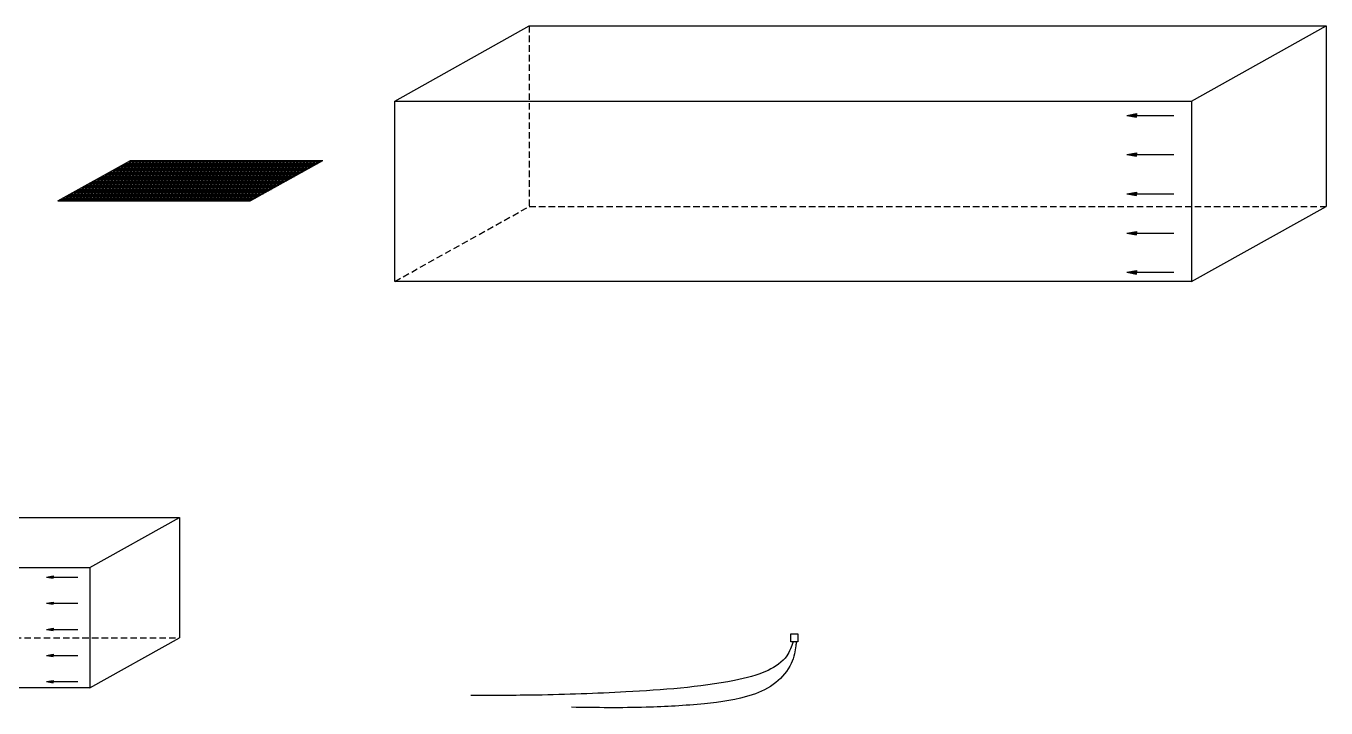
# Model space of a CAD drawing. Header units: millimetres. Extents: x -168 to 2937, y -666 to 1342.
# Drawn here: x 128 to 634, y 39 to 304 of the extents above; entities that cross this region are included whole.
import ezdxf

# ---------------------------------------------------------------- set-up
doc = ezdxf.new("R2010")
doc.units = ezdxf.units.MM
doc.linetypes.add('DASHED', pattern=[0.75, 0.5, -0.25])

msp = doc.modelspace()

# ---------------------------------------------------------------- hatches: boundary and pattern name
for points in [[(556.31, 269.17), (560.05, 269.17), (560.05, 269.84)], [(560.05, 268.5), (556.31, 269.17), (560.05, 269.17)], [(556.31, 253.91), (560.05, 253.91), (560.05, 254.58)], [(560.05, 253.24), (556.31, 253.91), (560.05, 253.91)], [(556.31, 238.65), (560.05, 238.65), (560.05, 239.32)], [(560.05, 237.98), (556.31, 238.65), (560.05, 238.65)], [(556.31, 223.39), (560.05, 223.39), (560.05, 224.06)], [(560.05, 222.72), (556.31, 223.39), (560.05, 223.39)], [(556.31, 208.13), (560.05, 208.13), (560.05, 208.81)], [(560.05, 207.46), (556.31, 208.13), (560.05, 208.13)], [(136.27, 89.63), (138.77, 89.63), (138.77, 90.07)], [(138.77, 89.18), (136.27, 89.63), (138.77, 89.63)], [(136.27, 79.45), (138.77, 79.45), (138.77, 79.9)], [(138.77, 79.01), (136.27, 79.45), (138.77, 79.45)], [(136.27, 69.28), (138.77, 69.28), (138.77, 69.73)], [(138.77, 68.83), (136.27, 69.28), (138.77, 69.28)], [(136.27, 59.11), (138.77, 59.11), (138.77, 59.56)], [(138.77, 58.66), (136.27, 59.11), (138.77, 59.11)], [(136.27, 48.94), (138.77, 48.94), (138.77, 49.38)], [(138.77, 48.49), (136.27, 48.94), (138.77, 48.94)]]:
    msp.add_hatch(color=256).paths.add_polyline_path(points)

# ---------------------------------------------------------------- linework, layer by layer
for p, q in [((271.67, 274.75), (323.97, 303.93)), ((581.48, 274.75), (633.78, 303.93)), ((556.31, 269.17), (560.05, 269.84)), ((556.31, 269.17), (574.54, 269.17)), ((556.31, 269.17), (560.05, 268.5)), ((560.05, 269.84), (560.05, 269.17)), ((560.05, 268.5), (560.05, 269.17)), ((556.31, 253.91), (560.05, 254.58)), ((556.31, 253.91), (574.54, 253.91)), ((556.31, 253.91), (560.05, 253.24)), ((560.05, 254.58), (560.05, 253.91)), ((560.05, 253.24), (560.05, 253.91)), ((556.31, 238.65), (560.05, 239.32)), ((556.31, 238.65), (574.54, 238.65)), ((556.31, 238.65), (560.05, 237.98)), ((560.05, 239.32), (560.05, 238.65)), ((560.05, 237.98), (560.05, 238.65)), ((581.48, 204.59), (633.78, 233.76)), ((556.31, 223.39), (560.05, 224.06)), ((556.31, 223.39), (574.54, 223.39)), ((556.31, 223.39), (560.05, 222.72)), ((560.05, 224.06), (560.05, 223.39)), ((560.05, 222.72), (560.05, 223.39)), ((556.31, 208.13), (560.05, 208.81)), ((556.31, 208.13), (574.54, 208.13)), ((556.31, 208.13), (560.05, 207.46)), ((560.05, 208.81), (560.05, 208.13)), ((560.05, 207.46), (560.05, 208.13)), ((153.05, 93.35), (187.92, 112.8)), ((136.27, 89.63), (138.77, 90.07)), ((136.27, 89.63), (148.43, 89.63)), ((136.27, 89.63), (138.77, 89.18)), ((138.77, 90.07), (138.77, 89.63)), ((138.77, 89.18), (138.77, 89.63)), ((136.27, 79.45), (138.77, 79.9)), ((136.27, 79.45), (148.43, 79.45)), ((136.27, 79.45), (138.77, 79.01)), ((138.77, 79.9), (138.77, 79.45)), ((138.77, 79.01), (138.77, 79.45)), ((136.27, 69.28), (138.77, 69.73)), ((136.27, 69.28), (148.43, 69.28)), ((136.27, 69.28), (138.77, 68.83)), ((138.77, 69.73), (138.77, 69.28)), ((138.77, 68.83), (138.77, 69.28)), ((153.05, 46.57), (187.92, 66.02)), ((136.27, 59.11), (138.77, 59.56)), ((136.27, 59.11), (148.43, 59.11)), ((136.27, 59.11), (138.77, 58.66)), ((138.77, 59.56), (138.77, 59.11)), ((138.77, 58.66), (138.77, 59.11)), ((136.27, 48.94), (138.77, 49.38)), ((136.27, 48.94), (148.43, 48.94)), ((136.27, 48.94), (138.77, 48.49)), ((138.77, 49.38), (138.77, 48.94)), ((138.77, 48.49), (138.77, 48.94))]:
    msp.add_line(p, q)
at = {"linetype": 'DASHED', "ltscale": 5}
for p, q in [((323.97, 303.93), (323.97, 233.76)), ((271.67, 204.59), (323.97, 233.76)), ((323.97, 233.76), (633.78, 233.76)), ((-18.62, 66.02), (187.92, 66.02))]:
    msp.add_line(p, q, dxfattribs=at)
at = {"color": 253, "ltscale": 5}
for p, q in [((140.63, 235.89), (168.83, 251.62)), ((141.93, 235.89), (170.13, 251.62)), ((143.24, 235.89), (171.43, 251.62)), ((144.54, 235.89), (172.73, 251.62)), ((145.84, 235.89), (174.03, 251.62)), ((147.14, 235.89), (175.33, 251.62)), ((148.44, 235.89), (176.64, 251.62)), ((149.74, 235.89), (177.94, 251.62)), ((151.04, 235.89), (179.24, 251.62)), ((152.35, 235.89), (180.54, 251.62)), ((153.65, 235.89), (181.84, 251.62)), ((154.95, 235.89), (183.14, 251.62)), ((156.25, 235.89), (184.44, 251.62)), ((157.55, 235.89), (185.75, 251.62)), ((158.85, 235.89), (187.05, 251.62)), ((160.15, 235.89), (188.35, 251.62)), ((161.46, 235.89), (189.65, 251.62)), ((162.76, 235.89), (190.95, 251.62)), ((162.8, 248.26), (237.63, 248.26)), ((163.81, 248.82), (238.63, 248.82)), ((164.06, 235.89), (192.25, 251.62)), ((164.81, 249.38), (239.64, 249.38)), ((165.36, 235.89), (193.55, 251.62)), ((165.82, 249.94), (240.65, 249.94)), ((166.66, 235.89), (194.86, 251.62)), ((166.83, 250.5), (241.66, 250.5)), ((167.84, 251.07), (242.66, 251.07)), ((167.96, 235.89), (196.16, 251.62)), ((168.83, 251.62), (243.65, 251.62)), ((169.26, 235.89), (197.46, 251.62)), ((170.57, 235.89), (198.76, 251.62)), ((171.87, 235.89), (200.06, 251.62)), ((173.17, 235.89), (201.36, 251.62)), ((174.47, 235.89), (202.66, 251.62)), ((175.77, 235.89), (203.97, 251.62)), ((177.07, 235.89), (205.27, 251.62)), ((178.38, 235.89), (206.57, 251.62)), ((179.68, 235.89), (207.87, 251.62)), ((180.98, 235.89), (209.17, 251.62)), ((182.28, 235.89), (210.47, 251.62)), ((183.58, 235.89), (211.77, 251.62)), ((184.88, 235.89), (213.08, 251.62)), ((186.18, 235.89), (214.38, 251.62)), ((187.49, 235.89), (215.68, 251.62)), ((188.79, 235.89), (216.98, 251.62)), ((190.09, 235.89), (218.28, 251.62)), ((191.39, 235.89), (219.58, 251.62)), ((192.69, 235.89), (220.88, 251.62)), ((193.99, 235.89), (222.19, 251.62)), ((195.29, 235.89), (223.49, 251.62)), ((196.6, 235.89), (224.79, 251.62)), ((197.9, 235.89), (226.09, 251.62)), ((199.2, 235.89), (227.39, 251.62)), ((200.5, 235.89), (228.69, 251.62)), ((201.8, 235.89), (229.99, 251.62)), ((203.1, 235.89), (231.3, 251.62)), ((204.4, 235.89), (232.6, 251.62)), ((205.71, 235.89), (233.9, 251.62)), ((207.01, 235.89), (235.2, 251.62)), ((208.31, 235.89), (236.5, 251.62)), ((209.61, 235.89), (237.8, 251.62)), ((210.91, 235.89), (239.11, 251.62)), ((212.21, 235.89), (240.41, 251.62)), ((213.51, 235.89), (241.71, 251.62)), ((214.82, 235.89), (243.01, 251.62)), ((215.46, 235.89), (243.65, 251.62)), ((153.73, 243.2), (228.56, 243.2)), ((154.74, 243.76), (229.57, 243.76)), ((155.75, 244.32), (230.57, 244.32)), ((156.75, 244.88), (231.58, 244.88)), ((157.76, 245.45), (232.59, 245.45)), ((158.77, 246.01), (233.6, 246.01)), ((159.78, 246.57), (234.6, 246.57)), ((160.78, 247.13), (235.61, 247.13)), ((161.79, 247.69), (236.62, 247.69)), ((144.66, 238.14), (219.49, 238.14)), ((145.67, 238.7), (220.5, 238.7)), ((146.68, 239.26), (221.51, 239.26)), ((147.69, 239.82), (222.51, 239.82)), ((148.69, 240.39), (223.52, 240.39)), ((149.7, 240.95), (224.53, 240.95)), ((150.71, 241.51), (225.54, 241.51)), ((151.72, 242.07), (226.54, 242.07)), ((152.72, 242.63), (227.55, 242.63)), ((140.63, 235.89), (215.46, 235.89)), ((141.64, 236.45), (216.47, 236.45)), ((142.65, 237.01), (217.48, 237.01)), ((143.66, 237.58), (218.48, 237.58))]:
    msp.add_line(p, q, dxfattribs=at)
for points in [[(323.97, 303.93), (633.78, 303.93), (633.78, 233.76)], [(-18.62, 112.8), (187.92, 112.8), (187.92, 66.02)]]:
    msp.add_lwpolyline(points)
for points in [[(271.67, 274.75), (581.48, 274.75), (581.48, 204.59), (271.67, 204.59)], [(-53.48, 93.35), (153.05, 93.35), (153.05, 46.57), (-53.48, 46.57)], [(425.72, 67.52), (428.44, 67.52), (428.44, 64.48), (425.72, 64.48)]]:
    msp.add_lwpolyline(points, close=True)
for points in [[(426.58, 64.48), (424.11, 59.02), (416.8, 53.32), (403.79, 49.4), (361.54, 44.94), (326.77, 43.7), (301.28, 43.52)], [(427.75, 64.48), (427.6, 62.89), (427.1, 59.76), (425.76, 56.01), (419.84, 48.59), (410.69, 43.81), (392.09, 40.35), (369.38, 38.95), (340.38, 38.95)]]:
    msp.add_spline(points, degree=3)

doc.saveas('drawing.dxf')
